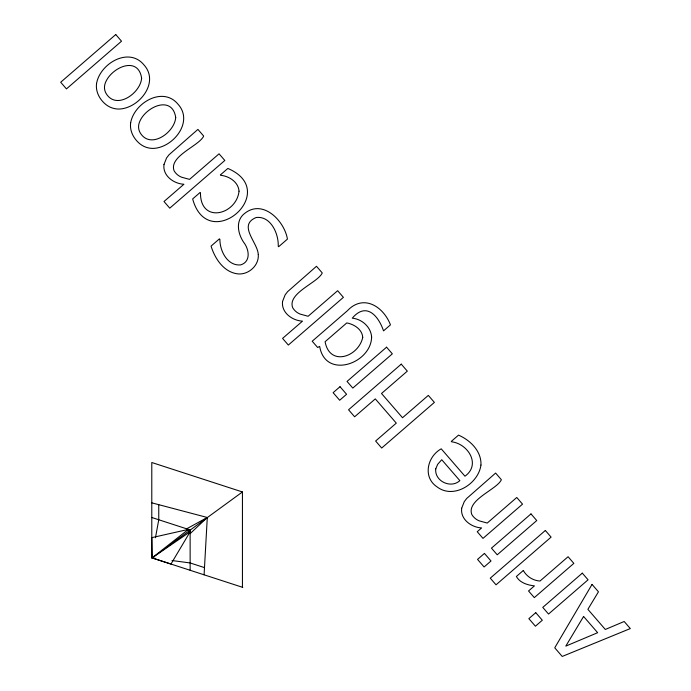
<?xml version="1.0" encoding="UTF-8"?>
<svg xmlns="http://www.w3.org/2000/svg" width="691" height="691" viewBox="0 0 691 691"><rect width="100%" height="100%" fill="white"/><g stroke="black" fill="none" stroke-linecap="round" stroke-linejoin="round"><path stroke-width="1.04" d="M204.087 574.817L207.291 517.49L151.787 502.832M242.783 587.385L151.787 557.818L152.365 554.648M155.466 537.736L158.757 519.762L158.757 504.672M190.137 531.785L152.15 557.818L151.787 537.658L188.393 529.392L190.137 531.785L170.962 564.055L151.787 557.818L151.787 462.504L242.437 491.957L242.437 587.272M188.393 529.392L152.15 557.818L242.437 491.957M151.787 557.818L154.983 558.25M172.024 560.531L190.137 562.949L204.484 567.613M151.787 517.49L190.137 529.954L190.137 570.282M187.814 530.42L186.648 528.822L207.291 517.49L190.137 533.625L188.98 532.018M258.27 254.547C259.22 265.888 247.646 275.718 236.607 273.714C223.167 271.373 214.832 258.253 211.057 246.108L219.444 238.844L219.902 239.38C219.79 250.876 227.382 266.087 240.606 264.912C251.317 261.734 249.062 248.941 243.526 242.083C237.877 233.506 235.26 220.705 244.528 213.528C262.735 198.637 284.433 220.792 287.439 239.103L278.654 246.713L278.231 246.212C278.767 233.895 270.803 215.687 256.162 217.51C237.419 225.249 257.786 242.437 258.27 254.547M96.567 83.447C95.393 91.575 99.616 99.452 105.818 104.479A20.842 20.842 0 0 0 118.792 109.066C138.908 108.66 159.966 82.445 143.918 64.85C128.733 46.452 99.979 63.676 96.567 83.447M130.659 122.799C129.485 130.927 133.709 138.805 139.91 143.84A20.842 20.842 0 0 0 152.884 148.418C173 148.012 194.059 121.797 178.01 104.203C162.826 85.805 134.071 103.028 130.659 122.799M163.974 164.553C162.506 175.721 173.743 183.763 183.927 184.255L164 201.513L169.761 208.164L224.825 160.467L219.064 153.817L189.55 179.384L181.638 177.224A15.012 15.012 0 0 1 174.115 170.85C168.535 156.157 199.397 145.836 203.672 136.049L197.911 129.398L169.001 154.793L166.54 158.014L163.974 164.553M282.55 301.44C281.082 312.608 292.328 320.65 302.503 321.142L282.576 338.4L288.337 345.059L343.401 297.355L337.64 290.704L308.126 316.271L300.214 314.111A15.012 15.012 0 0 1 292.69 307.737C287.111 293.044 317.972 282.723 322.256 272.936L316.487 266.285L287.577 291.688L285.115 294.902L282.55 301.44M461.674 508.222C460.197 519.39 471.443 527.432 481.618 527.924L477.231 531.725L482.992 538.384L522.526 504.136L516.764 497.485L487.25 523.052L479.338 520.893A15.012 15.012 0 0 1 471.815 514.527C466.235 499.826 497.088 489.504 501.372 479.718L495.611 473.067L466.701 498.47L464.24 501.683L461.674 508.222M435.771 468.843C434.276 481.031 450.817 489.021 459.852 480.625L441.73 459.714L437.653 464.361L435.771 468.843M371.62 337.001C371.127 363.734 325.262 379.722 319.674 346.407L317.635 347.487L312.211 341.224L347.245 310.872C363.302 293.675 383.367 306.372 390.458 324.856L383.522 330.868C378.608 316.15 366.377 301.457 352.272 318.171C361.98 319.052 370.946 327.076 371.62 337.001M239.034 191.182C236.495 214.927 200.243 224.091 200.468 192.841L200.131 192.452L192.659 198.922C208.086 255.437 282.187 191.597 227.84 168.449L220.377 174.918L220.714 175.307C229.179 176.145 238.395 182.027 239.034 191.182M141.62 78.143C140.558 93.259 116.183 110.508 106.051 93.389A11.833 11.833 0 0 1 104.764 84.829C108.66 68.78 137.975 54.157 141.62 78.143M175.713 117.496C174.642 132.612 150.275 149.861 140.143 132.741A11.833 11.833 0 0 1 138.856 124.181C142.743 108.133 172.059 93.51 175.713 117.496M362.74 337.372C358.603 356.824 329.728 367.042 325.09 341.717L346.787 322.922C354.034 324.252 362.214 329.331 362.74 337.372M480.953 465.043C478.466 483.769 453.685 499.558 437.127 486.93C422.451 477.282 427.271 456.552 441.221 448.822L464.948 476.211C481.23 464.551 467.988 443.734 451.612 441.799L451.275 441.411L458.53 435.123C470.372 440.279 481.627 451.258 480.953 465.043M592.049 584.405L554.743 647.812L562.224 656.45L630.313 628.568L624.18 621.494L605.316 629.466L587.877 609.332L598.458 591.798L592.049 584.405M583.584 616.458L565.791 646.12L597.655 632.697L583.584 616.458M115.76 34.55L60.687 82.246L66.448 88.906L121.521 41.201L115.76 34.55M340.024 386.701L333.122 392.678L339.678 400.253L346.58 394.276L340.024 386.701M386.571 347.184L347.037 381.423L352.799 388.083L392.333 353.835L386.571 347.184M401.255 364.14L348.558 409.78L354.63 416.794L375.291 398.888L396.297 423.125L375.628 441.031L381.691 448.036L434.389 402.395L428.325 395.382L402.525 417.735L381.518 393.49L407.319 371.145L401.255 364.14M484.443 553.422L477.541 559.399L484.097 566.974L490.999 560.997L484.443 553.422M530.99 513.905L491.456 548.144L497.218 554.804L536.752 520.556L530.99 513.905M545.337 530.472L490.265 578.168L496.034 584.819L551.098 537.123L545.337 530.472M523.312 570.481L516.376 576.493C519.952 582.91 527.604 585.061 534.428 585.882L528.546 590.969L534.316 597.62L573.841 563.381L568.08 556.73L540.017 581.036C533.063 580.621 526.672 576.553 523.312 570.481M535.758 612.667L528.857 618.644L535.413 626.219L542.314 620.233L535.758 612.667M582.306 573.15L542.772 607.389L548.533 614.049L588.067 579.801L582.306 573.15"/></g></svg>
